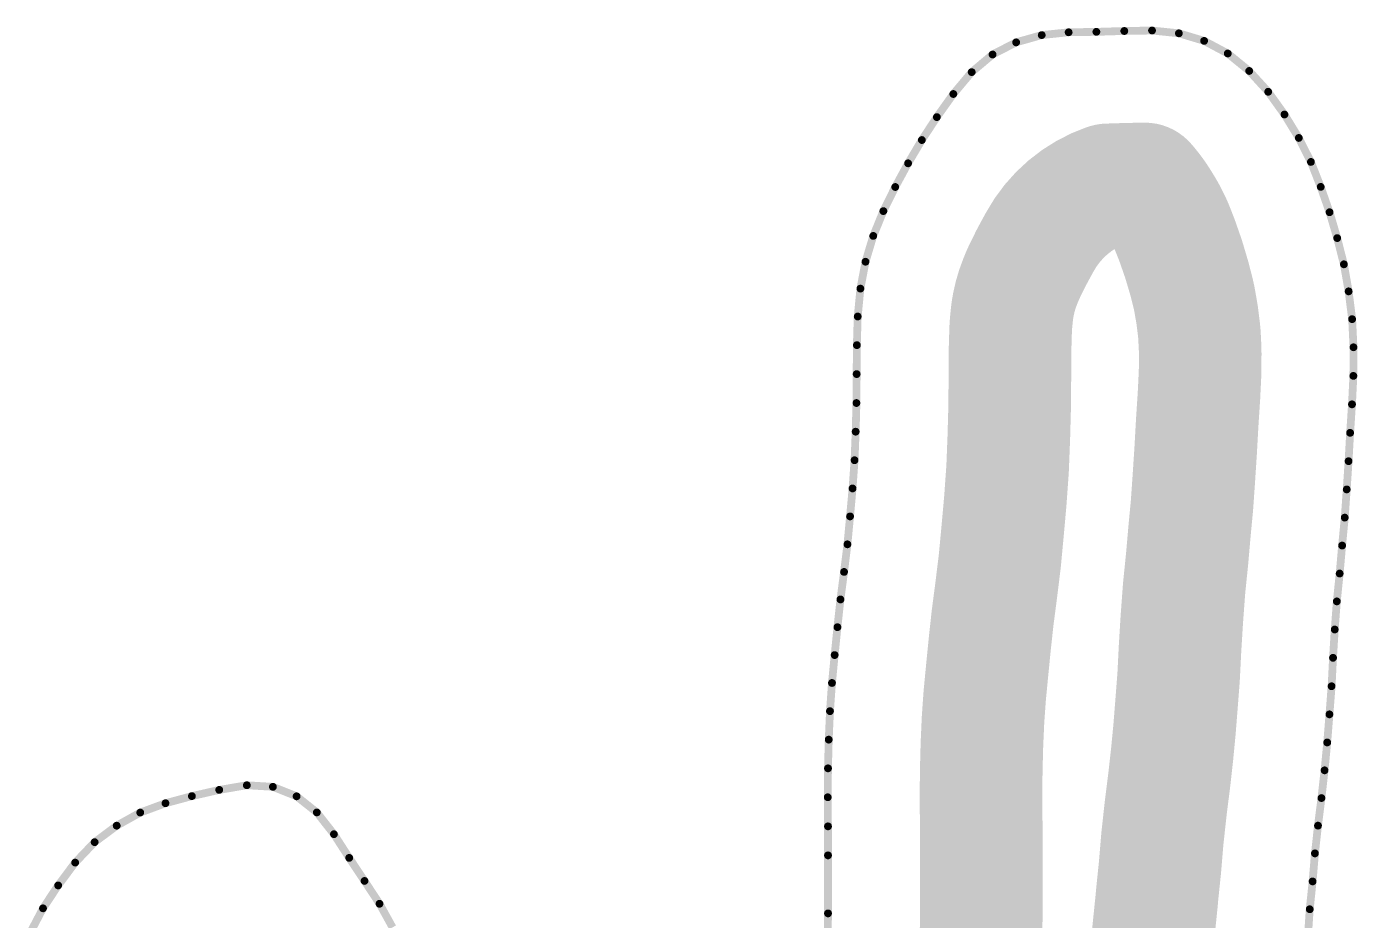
# Model space of a CAD drawing. Header units: inches. Extents: x 16 to 269, y 21 to 202.
# Drawn here: x 77.54 to 120.96, y 165.77 to 194.93 of the extents above; entities that cross this region are included whole.
import ezdxf

# ---------------------------------------------------------------- set-up
doc = ezdxf.new("R2010")
doc.units = ezdxf.units.IN
doc.layers.add('Edge-Cuts', color=9, linetype='Continuous')
doc.layers.add('F-Cu', color=1, linetype='Continuous')

msp = doc.modelspace()

# ---------------------------------------------------------------- linework, layer by layer
at = {"layer": 'Edge-Cuts', "const_width": 0.254}
for points in [[(109.05443264, 194.01695258), (109.82295028, 194.41348468)], [(109.82295028, 194.41348468), (110.65711422, 194.64974532)], [(110.65711422, 194.64974532), (111.535337, 194.74170856)], [(111.535337, 194.74170856), (112.43987926, 194.75531026)], [(112.43987926, 194.75531026), (113.35092392, 194.7836973)], [(113.35092392, 194.7836973), (114.2563501, 194.7993691)], [(114.2563501, 194.7993691), (115.13250278, 194.70829486)], [(115.13250278, 194.70829486), (115.95513512, 194.46138654)], [(115.95513512, 194.46138654), (116.7269065, 194.05036628)], [(108.37284904, 193.44270684), (109.05443264, 194.01695258)], [(116.7269065, 194.05036628), (117.42652918, 193.4799661)], [(107.77317282, 192.72830136), (108.37284904, 193.44270684)], [(117.42652918, 193.4799661), (118.04572022, 192.8004526)], [(107.23559452, 191.97427188), (107.77317282, 192.72830136)], [(118.04572022, 192.8004526), (118.5773854, 192.06002228)], [(106.7465099, 191.2276338), (107.23559452, 191.97427188)], [(118.5773854, 192.06002228), (119.0439961, 191.29475838)], [(106.29734392, 190.4676912), (106.7465099, 191.2276338)], [(119.0439961, 191.29475838), (119.43934456, 190.51233932)], [(105.8780458, 189.69503082), (106.29734392, 190.4676912)], [(119.43934456, 190.51233932), (119.75929058, 189.6985792)], [(105.4909752, 188.90906592), (105.8780458, 189.69503082)], [(119.75929058, 189.6985792), (120.04789046, 188.8718092)], [(105.16186486, 188.09914882), (105.4909752, 188.90906592)], [(120.04789046, 188.8718092), (120.2974607, 188.02907022)], [(104.90874624, 187.25789066), (105.16186486, 188.09914882)], [(120.2974607, 188.02907022), (120.5156848, 187.17331882)], [(104.74226956, 186.38055434), (104.90874624, 187.25789066)], [(120.5156848, 187.17331882), (120.67003806, 186.29095584)], [(104.65415188, 185.47069078), (104.74226956, 186.38055434)], [(120.67003806, 186.29095584), (120.78447522, 185.38434602)], [(104.62605948, 184.53628574), (104.65415188, 185.47069078)], [(120.78447522, 185.38434602), (120.82853406, 184.46679642)], [(104.61955454, 183.5927113), (104.62605948, 184.53628574)], [(120.82469104, 183.53327784), (120.82853406, 184.46679642)], [(104.61275242, 182.6491394), (104.61955454, 183.5927113)], [(120.77944856, 182.60567238), (120.82469104, 183.53327784)], [(104.58732194, 181.71355326), (104.61275242, 182.6491394)], [(120.7191261, 181.67659118), (120.77944856, 182.60567238)], [(104.55095168, 180.78239942), (104.58732194, 181.71355326)], [(120.66767332, 180.75164764), (120.7191261, 181.67659118)], [(104.48589974, 179.86307436), (104.55095168, 180.78239942)], [(120.60764804, 179.83025248), (120.66767332, 180.75164764)], [(104.404287, 178.95055142), (104.48589974, 179.86307436)], [(120.54348002, 178.91092742), (120.60764804, 179.83025248)], [(104.3188287, 178.0398014), (104.404287, 178.95055142)], [(120.4571378, 178.0001774), (120.54348002, 178.91092742)], [(104.2082371, 177.13939934), (104.3188287, 178.0398014)], [(120.37759516, 177.08706264), (120.4571378, 178.0001774)], [(104.09084592, 176.24166174), (104.2082371, 177.13939934)], [(120.28474546, 176.17926918), (120.37759516, 177.08706264)], [(103.9920831, 175.3365302), (104.09084592, 176.24166174)], [(120.21673442, 175.26112776), (120.28474546, 176.17926918)], [(103.90189532, 174.42755564), (103.9920831, 175.3365302)], [(120.16055216, 174.33825432), (120.21673442, 175.26112776)], [(103.81436946, 173.51769208), (103.90189532, 174.42755564)], [(120.11442322, 173.4109435), (120.16055216, 174.33825432)], [(103.74961216, 172.59807238), (103.81436946, 173.51769208)], [(120.04404744, 172.49398572), (120.11442322, 173.4109435)], [(103.70880452, 171.66898864), (103.74961216, 172.59807238)], [(119.97160156, 171.57761722), (120.04404744, 172.49398572)], [(103.68455768, 170.7325135), (103.70880452, 171.66898864)], [(119.88437034, 170.66775366), (119.97160156, 171.57761722)], [(103.67598264, 169.7901227), (103.68455768, 170.7325135)], [(119.7829456, 169.76351112), (119.88437034, 170.66775366)], [(83.82430022, 170.02963962), (84.72499438, 170.18103632)], [(84.72499438, 170.18103632), (85.57571911999999, 170.12988072)], [(85.57571911999999, 170.12988072), (86.34807977999999, 169.82057984)], [(82.07081122, 169.59437252), (82.93158674, 169.8264955)], [(82.93158674, 169.8264955), (83.82430022, 170.02963962)], [(86.34807977999999, 169.82057984), (87.00837564, 169.29571678)], [(103.67598264, 169.7901227), (103.68396586, 168.8403405)], [(119.66998926, 168.86399806), (119.7829456, 169.76351112)], [(80.47906687999999, 168.86192796), (81.24729242, 169.29039294)], [(81.24729242, 169.29039294), (82.07081122, 169.59437252)], [(87.00837564, 169.29571678), (87.5666524, 168.58397068)], [(79.75993192, 168.32493894), (80.47906687999999, 168.86192796)], [(103.68396586, 168.8403405), (103.6851495, 167.89381204)], [(119.57092926, 167.95886652), (119.66998926, 168.86399806)], [(79.12388544, 167.65754886), (79.75993192, 168.32493894)], [(87.5666524, 168.58397068), (88.06431205999999, 167.8121993)], [(103.6851495, 166.0013444), (103.6851495, 167.89381204)], [(119.49464036, 167.04427348), (119.57092926, 167.95886652)], [(78.57004098, 166.91386988), (79.12388544, 167.65754886)], [(88.06431205999999, 167.8121993), (88.56433899999999, 167.0596481)], [(88.56433899999999, 167.0596481), (89.05342107999999, 166.31596912)], [(119.4009042, 166.13677466), (119.49464036, 167.04427348)], [(78.07504324, 166.1672318), (78.57004098, 166.91386988)], [(77.66727671999999, 165.38984194), (78.07504324, 166.1672318)], [(89.05342107999999, 166.31596912), (89.47863485999999, 165.54567348)], [(103.67568546, 165.05097292), (103.6851495, 166.0013444)], [(119.33998992, 165.21567668), (119.4009042, 166.13677466)]]:
    msp.add_lwpolyline(points, dxfattribs=at)
at = {"layer": 'Edge-Cuts', "const_width": 0.127}
for points in [[(109.75945028, 194.41348468, 1), (109.88645028, 194.41348468, 1)], [(109.75945028, 194.41348468, 1), (109.88645028, 194.41348468, 1)], [(110.59361422, 194.64974532, 1), (110.72061422, 194.64974532, 1)], [(110.59361422, 194.64974532, 1), (110.72061422, 194.64974532, 1)], [(111.471837, 194.74170856, 1), (111.598837, 194.74170856, 1)], [(111.471837, 194.74170856, 1), (111.598837, 194.74170856, 1)], [(112.37637926, 194.75531026, 1), (112.50337926, 194.75531026, 1)], [(112.37637926, 194.75531026, 1), (112.50337926, 194.75531026, 1)], [(113.28742392, 194.7836973, 1), (113.41442392, 194.7836973, 1)], [(113.28742392, 194.7836973, 1), (113.41442392, 194.7836973, 1)], [(114.1928501, 194.7993691, 1), (114.3198501, 194.7993691, 1)], [(114.1928501, 194.7993691, 1), (114.3198501, 194.7993691, 1)], [(115.06900278, 194.70829486, 1), (115.19600278, 194.70829486, 1)], [(115.06900278, 194.70829486, 1), (115.19600278, 194.70829486, 1)], [(115.89163512, 194.46138654, 1), (116.01863512, 194.46138654, 1)], [(115.89163512, 194.46138654, 1), (116.01863512, 194.46138654, 1)], [(108.99093264, 194.01695258, 1), (109.11793264, 194.01695258, 1)], [(108.99093264, 194.01695258, 1), (109.11793264, 194.01695258, 1)], [(116.6634065, 194.05036628, 1), (116.7904065, 194.05036628, 1)], [(116.6634065, 194.05036628, 1), (116.7904065, 194.05036628, 1)], [(108.30934904, 193.44270684, 1), (108.43634904, 193.44270684, 1)], [(108.30934904, 193.44270684, 1), (108.43634904, 193.44270684, 1)], [(117.36302918, 193.4799661, 1), (117.49002918, 193.4799661, 1)], [(117.36302918, 193.4799661, 1), (117.49002918, 193.4799661, 1)], [(107.70967282, 192.72830136, 1), (107.83667282, 192.72830136, 1)], [(107.70967282, 192.72830136, 1), (107.83667282, 192.72830136, 1)], [(117.98222022, 192.8004526, 1), (118.10922022, 192.8004526, 1)], [(117.98222022, 192.8004526, 1), (118.10922022, 192.8004526, 1)], [(107.17209452, 191.97427188, 1), (107.29909452, 191.97427188, 1)], [(107.17209452, 191.97427188, 1), (107.29909452, 191.97427188, 1)], [(118.5138854, 192.06002228, 1), (118.6408854, 192.06002228, 1)], [(118.5138854, 192.06002228, 1), (118.6408854, 192.06002228, 1)], [(106.6830099, 191.2276338, 1), (106.8100099, 191.2276338, 1)], [(106.6830099, 191.2276338, 1), (106.8100099, 191.2276338, 1)], [(118.9804961, 191.29475838, 1), (119.1074961, 191.29475838, 1)], [(118.9804961, 191.29475838, 1), (119.1074961, 191.29475838, 1)], [(106.23384392, 190.4676912, 1), (106.36084392, 190.4676912, 1)], [(106.23384392, 190.4676912, 1), (106.36084392, 190.4676912, 1)], [(119.37584456, 190.51233932, 1), (119.50284456, 190.51233932, 1)], [(119.37584456, 190.51233932, 1), (119.50284456, 190.51233932, 1)], [(105.8145458, 189.69503082, 1), (105.9415458, 189.69503082, 1)], [(105.8145458, 189.69503082, 1), (105.9415458, 189.69503082, 1)], [(119.69579058, 189.6985792, 1), (119.82279058, 189.6985792, 1)], [(119.69579058, 189.6985792, 1), (119.82279058, 189.6985792, 1)], [(105.4274752, 188.90906592, 1), (105.5544752, 188.90906592, 1)], [(105.4274752, 188.90906592, 1), (105.5544752, 188.90906592, 1)], [(119.98439046, 188.8718092, 1), (120.11139046, 188.8718092, 1)], [(119.98439046, 188.8718092, 1), (120.11139046, 188.8718092, 1)], [(105.09836486, 188.09914882, 1), (105.22536486, 188.09914882, 1)], [(105.09836486, 188.09914882, 1), (105.22536486, 188.09914882, 1)], [(120.2339607, 188.02907022, 1), (120.3609607, 188.02907022, 1)], [(120.2339607, 188.02907022, 1), (120.3609607, 188.02907022, 1)], [(104.84524624, 187.25789066, 1), (104.97224624, 187.25789066, 1)], [(104.84524624, 187.25789066, 1), (104.97224624, 187.25789066, 1)], [(120.4521848, 187.17331882, 1), (120.5791848, 187.17331882, 1)], [(120.4521848, 187.17331882, 1), (120.5791848, 187.17331882, 1)], [(104.67876956, 186.38055434, 1), (104.80576956, 186.38055434, 1)], [(104.67876956, 186.38055434, 1), (104.80576956, 186.38055434, 1)], [(120.60653806, 186.29095584, 1), (120.73353806, 186.29095584, 1)], [(120.60653806, 186.29095584, 1), (120.73353806, 186.29095584, 1)], [(104.59065188, 185.47069078, 1), (104.71765188, 185.47069078, 1)], [(104.59065188, 185.47069078, 1), (104.71765188, 185.47069078, 1)], [(120.72097522, 185.38434602, 1), (120.84797522, 185.38434602, 1)], [(120.72097522, 185.38434602, 1), (120.84797522, 185.38434602, 1)], [(104.56255948, 184.53628574, 1), (104.68955948, 184.53628574, 1)], [(104.56255948, 184.53628574, 1), (104.68955948, 184.53628574, 1)], [(120.76503406, 184.46679642, 1), (120.89203406, 184.46679642, 1)], [(120.76503406, 184.46679642, 1), (120.89203406, 184.46679642, 1)], [(104.55605454, 183.5927113, 1), (104.68305454, 183.5927113, 1)], [(104.55605454, 183.5927113, 1), (104.68305454, 183.5927113, 1)], [(120.76119104, 183.53327784, 1), (120.88819104, 183.53327784, 1)], [(120.76119104, 183.53327784, 1), (120.88819104, 183.53327784, 1)], [(104.54925242, 182.6491394, 1), (104.67625242, 182.6491394, 1)], [(104.54925242, 182.6491394, 1), (104.67625242, 182.6491394, 1)], [(120.71594856, 182.60567238, 1), (120.84294856, 182.60567238, 1)], [(120.71594856, 182.60567238, 1), (120.84294856, 182.60567238, 1)], [(104.52382194, 181.71355326, 1), (104.65082194, 181.71355326, 1)], [(104.52382194, 181.71355326, 1), (104.65082194, 181.71355326, 1)], [(120.6556261, 181.67659118, 1), (120.7826261, 181.67659118, 1)], [(120.6556261, 181.67659118, 1), (120.7826261, 181.67659118, 1)], [(104.48745168, 180.78239942, 1), (104.61445168, 180.78239942, 1)], [(104.48745168, 180.78239942, 1), (104.61445168, 180.78239942, 1)], [(120.60417332, 180.75164764, 1), (120.73117332, 180.75164764, 1)], [(120.60417332, 180.75164764, 1), (120.73117332, 180.75164764, 1)], [(104.42239974, 179.86307436, 1), (104.54939974, 179.86307436, 1)], [(104.42239974, 179.86307436, 1), (104.54939974, 179.86307436, 1)], [(120.54414804, 179.83025248, 1), (120.67114804, 179.83025248, 1)], [(120.54414804, 179.83025248, 1), (120.67114804, 179.83025248, 1)], [(104.340787, 178.95055142, 1), (104.467787, 178.95055142, 1)], [(104.340787, 178.95055142, 1), (104.467787, 178.95055142, 1)], [(120.47998002, 178.91092742, 1), (120.60698002, 178.91092742, 1)], [(120.47998002, 178.91092742, 1), (120.60698002, 178.91092742, 1)], [(104.2553287, 178.0398014, 1), (104.3823287, 178.0398014, 1)], [(104.2553287, 178.0398014, 1), (104.3823287, 178.0398014, 1)], [(120.3936378, 178.0001774, 1), (120.5206378, 178.0001774, 1)], [(120.3936378, 178.0001774, 1), (120.5206378, 178.0001774, 1)], [(104.1447371, 177.13939934, 1), (104.2717371, 177.13939934, 1)], [(104.1447371, 177.13939934, 1), (104.2717371, 177.13939934, 1)], [(120.31409516, 177.08706264, 1), (120.44109516, 177.08706264, 1)], [(120.31409516, 177.08706264, 1), (120.44109516, 177.08706264, 1)], [(104.02734592, 176.24166174, 1), (104.15434592, 176.24166174, 1)], [(104.02734592, 176.24166174, 1), (104.15434592, 176.24166174, 1)], [(120.22124546, 176.17926918, 1), (120.34824546, 176.17926918, 1)], [(120.22124546, 176.17926918, 1), (120.34824546, 176.17926918, 1)], [(103.9285831, 175.3365302, 1), (104.0555831, 175.3365302, 1)], [(103.9285831, 175.3365302, 1), (104.0555831, 175.3365302, 1)], [(120.15323442, 175.26112776, 1), (120.28023442, 175.26112776, 1)], [(120.15323442, 175.26112776, 1), (120.28023442, 175.26112776, 1)], [(103.83839532, 174.42755564, 1), (103.96539532, 174.42755564, 1)], [(103.83839532, 174.42755564, 1), (103.96539532, 174.42755564, 1)], [(120.09705216, 174.33825432, 1), (120.22405216, 174.33825432, 1)], [(120.09705216, 174.33825432, 1), (120.22405216, 174.33825432, 1)], [(103.75086946, 173.51769208, 1), (103.87786946, 173.51769208, 1)], [(103.75086946, 173.51769208, 1), (103.87786946, 173.51769208, 1)], [(120.05092322, 173.4109435, 1), (120.17792322, 173.4109435, 1)], [(120.05092322, 173.4109435, 1), (120.17792322, 173.4109435, 1)], [(103.68611216, 172.59807238, 1), (103.81311216, 172.59807238, 1)], [(103.68611216, 172.59807238, 1), (103.81311216, 172.59807238, 1)], [(119.98054744, 172.49398572, 1), (120.10754744, 172.49398572, 1)], [(119.98054744, 172.49398572, 1), (120.10754744, 172.49398572, 1)], [(103.64530452, 171.66898864, 1), (103.77230452, 171.66898864, 1)], [(103.64530452, 171.66898864, 1), (103.77230452, 171.66898864, 1)], [(119.90810156, 171.57761722, 1), (120.03510156, 171.57761722, 1)], [(119.90810156, 171.57761722, 1), (120.03510156, 171.57761722, 1)], [(103.62105768, 170.7325135, 1), (103.74805768, 170.7325135, 1)], [(103.62105768, 170.7325135, 1), (103.74805768, 170.7325135, 1)], [(119.82087034, 170.66775366, 1), (119.94787034, 170.66775366, 1)], [(119.82087034, 170.66775366, 1), (119.94787034, 170.66775366, 1)], [(84.66149438, 170.18103632, 1), (84.78849438, 170.18103632, 1)], [(84.66149438, 170.18103632, 1), (84.78849438, 170.18103632, 1)], [(85.51221912, 170.12988072, 1), (85.63921911999999, 170.12988072, 1)], [(85.51221912, 170.12988072, 1), (85.63921911999999, 170.12988072, 1)], [(82.86808674, 169.8264955, 1), (82.99508673999999, 169.8264955, 1)], [(82.86808674, 169.8264955, 1), (82.99508673999999, 169.8264955, 1)], [(83.76080022, 170.02963962, 1), (83.88780021999999, 170.02963962, 1)], [(83.76080022, 170.02963962, 1), (83.88780021999999, 170.02963962, 1)], [(86.28457978, 169.82057984, 1), (86.41157978, 169.82057984, 1)], [(86.28457978, 169.82057984, 1), (86.41157978, 169.82057984, 1)], [(103.61248264, 169.7901227, 1), (103.73948264, 169.7901227, 1)], [(103.61248264, 169.7901227, 1), (103.73948264, 169.7901227, 1)], [(119.7194456, 169.76351112, 1), (119.8464456, 169.76351112, 1)], [(119.7194456, 169.76351112, 1), (119.8464456, 169.76351112, 1)], [(81.18379241999999, 169.29039294, 1), (81.31079242, 169.29039294, 1)], [(81.18379241999999, 169.29039294, 1), (81.31079242, 169.29039294, 1)], [(82.00731121999999, 169.59437252, 1), (82.13431121999999, 169.59437252, 1)], [(82.00731121999999, 169.59437252, 1), (82.13431121999999, 169.59437252, 1)], [(86.94487563999999, 169.29571678, 1), (87.07187563999999, 169.29571678, 1)], [(86.94487563999999, 169.29571678, 1), (87.07187563999999, 169.29571678, 1)], [(80.41556687999999, 168.86192796, 1), (80.54256688, 168.86192796, 1)], [(80.41556687999999, 168.86192796, 1), (80.54256688, 168.86192796, 1)], [(103.62046586, 168.8403405, 1), (103.74746586, 168.8403405, 1)], [(103.62046586, 168.8403405, 1), (103.74746586, 168.8403405, 1)], [(119.60648926, 168.86399806, 1), (119.73348926, 168.86399806, 1)], [(119.60648926, 168.86399806, 1), (119.73348926, 168.86399806, 1)], [(79.69643192, 168.32493894, 1), (79.82343191999999, 168.32493894, 1)], [(79.69643192, 168.32493894, 1), (79.82343191999999, 168.32493894, 1)], [(87.50315239999999, 168.58397068, 1), (87.6301524, 168.58397068, 1)], [(87.50315239999999, 168.58397068, 1), (87.6301524, 168.58397068, 1)], [(103.6216495, 167.89381204, 1), (103.7486495, 167.89381204, 1)], [(103.6216495, 167.89381204, 1), (103.7486495, 167.89381204, 1)], [(119.50742926, 167.95886652, 1), (119.63442926, 167.95886652, 1)], [(119.50742926, 167.95886652, 1), (119.63442926, 167.95886652, 1)], [(79.06038543999999, 167.65754886, 1), (79.18738543999999, 167.65754886, 1)], [(79.06038543999999, 167.65754886, 1), (79.18738543999999, 167.65754886, 1)], [(88.00081205999999, 167.8121993, 1), (88.12781206, 167.8121993, 1)], [(88.00081205999999, 167.8121993, 1), (88.12781206, 167.8121993, 1)], [(88.50083899999998, 167.0596481, 1), (88.627839, 167.0596481, 1)], [(88.50083899999998, 167.0596481, 1), (88.627839, 167.0596481, 1)], [(119.43114036, 167.04427348, 1), (119.55814036, 167.04427348, 1)], [(119.43114036, 167.04427348, 1), (119.55814036, 167.04427348, 1)], [(78.50654098, 166.91386988, 1), (78.63354097999999, 166.91386988, 1)], [(78.50654098, 166.91386988, 1), (78.63354097999999, 166.91386988, 1)], [(78.01154324, 166.1672318, 1), (78.13854323999999, 166.1672318, 1)], [(78.01154324, 166.1672318, 1), (78.13854323999999, 166.1672318, 1)], [(88.98992108, 166.31596912, 1), (89.11692108, 166.31596912, 1)], [(88.98992108, 166.31596912, 1), (89.11692108, 166.31596912, 1)], [(103.6216495, 166.0013444, 1), (103.7486495, 166.0013444, 1)], [(103.6216495, 166.0013444, 1), (103.7486495, 166.0013444, 1)], [(119.3374042, 166.13677466, 1), (119.4644042, 166.13677466, 1)], [(119.3374042, 166.13677466, 1), (119.4644042, 166.13677466, 1)]]:
    msp.add_lwpolyline(points, format="xyb", close=True, dxfattribs=at)
at = {"layer": 'F-Cu', "const_width": 3.99999962}
for points in [[(110.58858756, 187.89240806, -0.1875907758600034), (112.80286812, 189.7642001)], [(112.89552478, 189.7666131, -0.005792242443011), (112.80288336, 189.7642001)], [(112.95683276, 189.76892196, -0.001867504337784), (112.98669554, 189.76993288)], [(113.4443883, 189.78419244, -0.0034592676843232), (113.49971966, 189.78553356)], [(113.90681054, 189.79257952, -0.0002767416266289), (113.91123776, 189.79265826)], [(114.02030536, 189.79454548, -0.0269171329539758), (114.28965966, 189.45889718)], [(114.31846834, 189.41877026, -0.0188056279487067), (114.48460212, 189.16802908)], [(114.58823412, 188.99806752, -0.0199206541437253), (114.74313094, 188.71965304)], [(114.78172624, 188.6432727, -0.0007661135814113), (114.78725074, 188.63233038)], [(114.78725582, 188.63233292, -0.0233259555823896), (114.93978028, 188.29192974)], [(115.04221086, 188.03140448, -0.0096923046708302), (115.09614014, 187.8860225)], [(110.28488484, 187.32619634, -0.0001987190640636), (110.286292, 187.32904876)], [(110.28628946, 187.32904876, -0.0094984227672932), (110.35611152, 187.46401928)], [(110.286292, 187.32904876, -0.0094984172244527), (110.35611406, 187.46401674)], [(110.35611406, 187.46401674, -0.0001958472288769), (110.35760758, 187.46677264)], [(115.17146638, 187.67022918, -0.0005474455692504), (115.17435182, 187.66195894)], [(115.18086946, 187.64329502, -0.0008521996405062), (115.18535002, 187.63041722)], [(115.18536526, 187.63041976, -0.0009235100105376), (115.19021666, 187.61646246)], [(115.25614236, 187.42765156, -0.0119832196938229), (115.31496622, 187.24519574)], [(110.00287626, 186.7308432, -0.0175438896931456), (110.11776808, 186.98685996)], [(110.00287626, 186.73084066, -0.0175438840904337), (110.11777062, 186.98685996)], [(110.11777062, 186.98685996, -0.0001665571440051), (110.11894664, 186.9892501)], [(109.73250088, 185.85895772, -0.0491905103325043), (109.95459848, 186.61203724)], [(109.99915262, 186.72166618, -0.0006189212727349), (110.00287626, 186.73084066)], [(115.45442492, 186.7742772, -0.0095587657343434), (115.49503952, 186.6268429)], [(115.58563624, 186.27156802, -0.0191279938440952), (115.64983982, 185.97244492)], [(109.67956474, 185.49167118, -0.0232049041083687), (109.7325085, 185.85895264)], [(115.70790676, 185.64050756, -0.0118980339850117), (115.73623538, 185.45228594)], [(109.64301922, 185.02568532, -0.016074068369058), (109.65928538, 185.28228882)], [(115.78010372, 185.1047225, -0.0193961595841912), (115.80698962, 184.795668)], [(109.62523668, 184.40172162, -0.0052764671262679), (109.62679878, 184.48612836)], [(115.82305258, 184.4611881, -0.0130241185940417), (115.82762204, 184.25288778)], [(109.61942262, 183.5582435, -0.0001971741173418), (109.61940992, 183.55666616)], [(115.82556972, 183.75462868, -0.0111449227271285), (115.82085802, 183.57639434)], [(109.61261034, 182.6130968, -0.0049919616117896), (109.6108933, 182.5132748)], [(115.76393154, 182.52864688, -0.0005154383903717), (115.7633956, 182.52041728)], [(115.78892768, 182.92163822, -0.0040278561873077), (115.78527008, 182.85729748)], [(115.73917416, 182.14731414, -0.0004839059860868), (115.7386687, 182.13958746)], [(115.75792444, 182.43614516, -0.000548047593138), (115.75735802, 182.42739486)], [(115.7268577, 181.95430462, -0.0025676091951243), (115.72997174, 182.00556182)], [(109.58546282, 181.57769628, -0.0029665979219661), (109.5834994, 181.51839744)], [(115.70273278, 181.52067836, -0.0005903440059168), (115.70220954, 181.51124734)], [(115.70393166, 181.54223788, -0.0004865231048183), (115.7035024, 181.53446548)], [(115.6777722, 181.07195434, -0.0023706516195165), (115.6754862, 181.0340931)], [(109.54713168, 180.5872817, -0.0081283891268214), (109.5381477, 180.42497316)], [(115.6538962, 180.70269168, -0.0005198947333988), (115.65335518, 180.69439096)], [(115.61958842, 180.1760811, -0.0011572189407889), (115.61834382, 180.15760768)], [(109.4734158, 179.51015406, -0.0046392402263901), (109.46600916, 179.41766758)], [(115.56340616, 179.37056074, -0.006207801879334), (115.55526038, 179.2715744)], [(109.38439642, 178.50514718, -0.0010901539541399), (109.3824076, 178.48343526)], [(115.47526054, 178.4253607, -0.001578918862644), (115.47804692, 178.45681606)], [(115.4806809, 178.48488306, -0.000994632774101), (115.47916706, 178.46904108)], [(109.2969493, 177.57268778, -0.0072254792030419), (109.28137148, 177.42902792)], [(115.40306358, 177.59680508, -0.0042872269092474), (115.3966704, 177.52850956)], [(115.40524544, 177.62185456, -0.0010586756821329), (115.40378494, 177.6049788)], [(109.17093228, 176.52985776, -0.0021793621437631), (109.1654281, 176.48661934)], [(115.29843336, 176.54881632, -0.0069907725419319), (115.31071426, 176.68808452)], [(109.05120684, 175.6065449, -0.0049970871728866), (109.0607293, 175.68592752)], [(115.22610686, 175.56691074, -0.0034106337664247), (115.23074236, 175.63496496)], [(108.96350826, 174.80122012, -0.0021719766522443), (108.96710744, 174.83578444)], [(115.16673944, 174.58666632, -0.0027753964659591), (115.16980522, 174.64208912)], [(108.87802964, 173.93967498, -0.0002078314252125), (108.87835476, 173.9429846)], [(108.79393278, 173.05183576, -0.0063719471081656), (108.80239606, 173.15343068)], [(108.73972664, 172.26355438, -0.0061572222288127), (108.7453502, 172.36190572)], [(108.7050912, 171.46143, -0.0041445414962636), (108.70740514, 171.52770114)], [(108.68368154, 170.61486324, -0.0037741175794036), (108.68473818, 170.67523904)], [(108.67643746, 169.75556346, -0.004106930522783), (108.67646032, 169.82127326)], [(114.69967408, 169.40791874, -0.003980253914564), (114.7089654, 169.48697878)], [(108.68377552, 168.88236988, -0.0017893299294385), (108.68394824, 168.84658382)], [(114.58824428, 168.37448164, -0.0064497634677116), (114.60062424, 168.5028761)], [(108.68513188, 167.90006298, -0.0003125471548895), (108.68513696, 167.89381204)], [(114.41197082, 166.46904984, -0.0091057650393476), (114.42737846, 166.65049728)], [(108.68513696, 166.0013444, -0.0024901356864305), (108.68488804, 165.95154262)], [(108.6776973, 165.021387, -0.0078259105563818), (108.6768718, 165.14659122)], [(108.6962139, 164.2219982, -0.001737066402984), (108.69689716, 164.1872637)]]:
    msp.add_lwpolyline(points, format="xyb", dxfattribs=at)
at = {"layer": 'F-Cu', "const_width": 1.99999854}
for points in [[(111.80286758, 189.7642001, 1), (113.80286866, 189.7642001, 1)], [(111.80288282, 189.7642001, 1), (113.8028839, 189.7642001, 1)], [(111.89552424, 189.7666131, 1), (113.89552532, 189.7666131, 1)], [(111.89552424, 189.7666131, 1), (113.89552532, 189.7666131, 1)], [(111.95683222, 189.76892196, 1), (113.9568333, 189.76892196, 1)], [(111.95683222, 189.76891942, 1), (113.9568333, 189.76891942, 1)], [(111.986695, 189.76993288, 1), (113.98669608, 189.76993288, 1)], [(111.986695, 189.76993288, 1), (113.98669608, 189.76993288, 1)], [(112.44438776, 189.78419244, 1), (114.44438884, 189.78419244, 1)], [(112.44438776, 189.78419244, 1), (114.44438884, 189.78419244, 1)], [(112.49971912, 189.78553356, 1), (114.4997202, 189.78553356, 1)], [(112.49971912, 189.78553356, 1), (114.4997202, 189.78553356, 1)], [(112.90681, 189.79257952, 1), (114.90681108, 189.79257952, 1)], [(112.90681, 189.79257952, 1), (114.90681108, 189.79257952, 1)], [(112.91123722, 189.79265826, 1), (114.9112383, 189.79265826, 1)], [(112.91123722, 189.79265572, 1), (114.9112383, 189.79265572, 1)], [(113.02030482, 189.79454548, 1), (115.0203059, 189.79454548, 1)], [(113.02030482, 189.79454548, 1), (115.0203059, 189.79454548, 1)], [(113.28965658, 189.45889464, 1), (115.28965766, 189.45889464, 1)], [(113.28965912, 189.45889718, 1), (115.2896602, 189.45889718, 1)], [(113.3184678, 189.41877026, 1), (115.31846888, 189.41877026, 1)], [(113.3184678, 189.41877026, 1), (115.31846888, 189.41877026, 1)], [(113.48459904, 189.16802908, 1), (115.48460012, 189.16802908, 1)], [(113.48460158, 189.16802908, 1), (115.48460266, 189.16802908, 1)], [(113.58823104, 188.99806752, 1), (115.58823212, 188.99806752, 1)], [(113.58823358, 188.99806752, 1), (115.58823466, 188.99806752, 1)], [(113.7431304, 188.71965304, 1), (115.74313148, 188.71965304, 1)], [(113.7431304, 188.71965304, 1), (115.74313148, 188.71965304, 1)], [(113.78172316, 188.6432727, 1), (115.78172424, 188.6432727, 1)], [(113.7817257, 188.6432727, 1), (115.78172678, 188.6432727, 1)], [(113.7872502, 188.63233038, 1), (115.78725128, 188.63233038, 1)], [(113.78725528, 188.63233292, 1), (115.78725636, 188.63233292, 1)], [(113.9397772, 188.29192974, 1), (115.93977828, 188.29192974, 1)], [(113.93977974, 188.29192974, 1), (115.93978082, 188.29192974, 1)], [(109.58858448, 187.89240806, 1), (111.58858556, 187.89240806, 1)], [(109.58858702, 187.89240806, 1), (111.5885881, 187.89240806, 1)], [(114.04220778, 188.03140448, 1), (116.04220886, 188.03140448, 1)], [(114.04221032, 188.03140448, 1), (116.0422114, 188.03140448, 1)], [(114.09613706, 187.8860225, 1), (116.09613814, 187.8860225, 1)], [(114.0961396, 187.8860225, 1), (116.09614068, 187.8860225, 1)], [(109.2713715, 187.29875926, 1), (111.27137258, 187.29875926, 1)], [(109.2713715, 187.29875926, 1), (111.27137258, 187.29875926, 1)], [(109.2713715, 187.29875926, 1), (111.27137258, 187.29875926, 1)], [(109.2713715, 187.29875926, 1), (111.27137258, 187.29875926, 1)], [(109.2848843, 187.32619634, 1), (111.28488538, 187.32619634, 1)], [(109.2848843, 187.32619634, 1), (111.28488538, 187.32619634, 1)], [(109.28628892, 187.32904876, 1), (111.28629, 187.32904876, 1)], [(109.28628892, 187.32904876, 1), (111.28629, 187.32904876, 1)], [(109.28629146, 187.32904876, 1), (111.28629254, 187.32904876, 1)], [(109.28629146, 187.32904876, 1), (111.28629254, 187.32904876, 1)], [(109.35611098, 187.46401928, 1), (111.35611206, 187.46401928, 1)], [(109.35611098, 187.46401928, 1), (111.35611206, 187.46401928, 1)], [(109.35611352, 187.46401674, 1), (111.3561146, 187.46401674, 1)], [(109.35611352, 187.46401674, 1), (111.3561146, 187.46401674, 1)], [(109.35760704, 187.46677264, 1), (111.35760812, 187.46677264, 1)], [(109.35760704, 187.46677264, 1), (111.35760812, 187.46677264, 1)], [(109.38770604, 187.52223862, 1), (111.38770712, 187.52223862, 1)], [(114.17146584, 187.67022918, 1), (116.17146692, 187.67022918, 1)], [(114.17146584, 187.67022918, 1), (116.17146692, 187.67022918, 1)], [(114.17435128, 187.66195894, 1), (116.17435236, 187.66195894, 1)], [(114.17435128, 187.66195894, 1), (116.17435236, 187.66195894, 1)], [(114.18086638, 187.64329502, 1), (116.18086746, 187.64329502, 1)], [(114.18086892, 187.64329502, 1), (116.18087, 187.64329502, 1)], [(114.18534948, 187.63041722, 1), (116.18535056, 187.63041722, 1)], [(114.18534948, 187.63041722, 1), (116.18535056, 187.63041722, 1)], [(114.18536218, 187.6304223, 1), (116.18536326, 187.6304223, 1)], [(114.18536472, 187.63041976, 1), (116.1853658, 187.63041976, 1)], [(114.19021612, 187.61646246, 1), (116.1902172, 187.61646246, 1)], [(114.19021612, 187.61646246, 1), (116.1902172, 187.61646246, 1)], [(114.19023136, 187.61646754, 1), (116.19023244, 187.61646754, 1)], [(114.19050314, 187.61569284, 1), (116.19050422, 187.61569284, 1)], [(114.25613928, 187.42765156, 1), (116.25614036, 187.42765156, 1)], [(114.25614182, 187.42765156, 1), (116.2561429, 187.42765156, 1)], [(109.11776754, 186.98685996, 1), (111.11776862, 186.98685996, 1)], [(109.11776754, 186.98685996, 1), (111.11776862, 186.98685996, 1)], [(109.11777008, 186.98685996, 1), (111.11777116, 186.98685996, 1)], [(109.11777008, 186.98685996, 1), (111.11777116, 186.98685996, 1)], [(109.1189461, 186.9892501, 1), (111.11894718, 186.9892501, 1)], [(109.1189461, 186.9892501, 1), (111.11894718, 186.9892501, 1)], [(114.31496314, 187.24519574, 1), (116.31496422, 187.24519574, 1)], [(114.31496568, 187.24519574, 1), (116.31496676, 187.24519574, 1)], [(108.95459794, 186.61203724, 1), (110.95459902, 186.61203724, 1)], [(108.95459794, 186.61203724, 1), (110.95459902, 186.61203724, 1)], [(108.95459794, 186.61203724, 1), (110.95459902, 186.61203724, 1)], [(108.99915208, 186.72166618, 1), (110.99915316, 186.72166618, 1)], [(108.99915208, 186.72166618, 1), (110.99915316, 186.72166618, 1)], [(109.00287318, 186.7308432, 1), (111.00287426, 186.7308432, 1)], [(109.00287572, 186.7308432, 1), (111.0028768, 186.7308432, 1)], [(109.00287572, 186.73084066, 1), (111.0028768, 186.73084066, 1)], [(109.00287572, 186.73084066, 1), (111.0028768, 186.73084066, 1)], [(114.45442184, 186.7742772, 1), (116.45442292, 186.7742772, 1)], [(114.45442438, 186.7742772, 1), (116.45442546, 186.7742772, 1)], [(114.49503644, 186.6268429, 1), (116.49503752, 186.6268429, 1)], [(114.49503898, 186.6268429, 1), (116.49504006, 186.6268429, 1)], [(114.58563316, 186.27156802, 1), (116.58563424, 186.27156802, 1)], [(114.5856357, 186.27156802, 1), (116.58563678, 186.27156802, 1)], [(108.7324978, 185.85895518, 1), (110.73249888, 185.85895518, 1)], [(108.73250034, 185.85895772, 1), (110.73250142, 185.85895772, 1)], [(108.73250796, 185.85895518, 1), (110.73250904, 185.85895518, 1)], [(108.73250796, 185.85895264, 1), (110.73250904, 185.85895264, 1)], [(114.64983674, 185.97244492, 1), (116.64983782, 185.97244492, 1)], [(114.64983928, 185.97244492, 1), (116.64984036, 185.97244492, 1)], [(114.70790368, 185.64050756, 1), (116.70790476, 185.64050756, 1)], [(114.70790622, 185.64050756, 1), (116.7079073, 185.64050756, 1)], [(108.65928484, 185.28228882, 1), (110.65928592, 185.28228882, 1)], [(108.65928484, 185.28228882, 1), (110.65928592, 185.28228882, 1)], [(108.67956166, 185.49167118, 1), (110.67956274, 185.49167118, 1)], [(108.6795642, 185.49167118, 1), (110.67956528, 185.49167118, 1)], [(114.7362323, 185.45228594, 1), (116.73623338, 185.45228594, 1)], [(114.73623484, 185.45228594, 1), (116.73623592, 185.45228594, 1)], [(108.64301614, 185.02568532, 1), (110.64301722, 185.02568532, 1)], [(108.64301868, 185.02568532, 1), (110.64301976, 185.02568532, 1)], [(114.78010318, 185.1047225, 1), (116.78010426, 185.1047225, 1)], [(114.78010318, 185.1047225, 1), (116.78010426, 185.1047225, 1)], [(114.80698908, 184.795668, 1), (116.80699016, 184.795668, 1)], [(114.80698908, 184.795668, 1), (116.80699016, 184.795668, 1)], [(108.62523614, 184.40172162, 1), (110.62523722, 184.40172162, 1)], [(108.62523614, 184.40172162, 1), (110.62523722, 184.40172162, 1)], [(108.6267957, 184.48612836, 1), (110.62679678, 184.48612836, 1)], [(108.62679824, 184.48612836, 1), (110.62679932, 184.48612836, 1)], [(114.8230495, 184.4611881, 1), (116.82305058, 184.4611881, 1)], [(114.82305204, 184.4611881, 1), (116.82305312, 184.4611881, 1)], [(114.82761896, 184.25288778, 1), (116.82762004, 184.25288778, 1)], [(114.8276215, 184.25288778, 1), (116.82762258, 184.25288778, 1)], [(108.61940938, 183.55666616, 1), (110.61941046, 183.55666616, 1)], [(108.61940938, 183.55666616, 1), (110.61941046, 183.55666616, 1)], [(108.61942208, 183.5582435, 1), (110.61942316, 183.5582435, 1)], [(108.61942208, 183.5582435, 1), (110.61942316, 183.5582435, 1)], [(114.82085748, 183.57639434, 1), (116.82085856, 183.57639434, 1)], [(114.82085748, 183.57639434, 1), (116.82085856, 183.57639434, 1)], [(114.82556664, 183.75462868, 1), (116.82556772, 183.75462868, 1)], [(114.82556918, 183.75462868, 1), (116.82557026, 183.75462868, 1)], [(108.61260726, 182.6130968, 1), (110.61260834, 182.6130968, 1)], [(108.6126098, 182.6130968, 1), (110.61261088, 182.6130968, 1)], [(114.76339506, 182.52041728, 1), (116.76339614, 182.52041728, 1)], [(114.76339506, 182.52041728, 1), (116.76339614, 182.52041728, 1)], [(114.763931, 182.52864688, 1), (116.76393208, 182.52864688, 1)], [(114.763931, 182.52864688, 1), (116.76393208, 182.52864688, 1)], [(114.76393354, 182.52870022, 1), (116.76393462, 182.52870022, 1)], [(114.76393354, 182.52870022, 1), (116.76393462, 182.52870022, 1)], [(114.785267, 182.85729748, 1), (116.78526808, 182.85729748, 1)], [(114.78526954, 182.85729748, 1), (116.78527062, 182.85729748, 1)], [(114.7889246, 182.92163822, 1), (116.78892568, 182.92163822, 1)], [(114.78892714, 182.92163822, 1), (116.78892822, 182.92163822, 1)], [(108.61089276, 182.5132748, 1), (110.61089384, 182.5132748, 1)], [(108.61089276, 182.5132748, 1), (110.61089384, 182.5132748, 1)], [(114.73865546, 182.13937664, 1), (116.73865654, 182.13937664, 1)], [(114.73865546, 182.13937664, 1), (116.73865654, 182.13937664, 1)], [(114.73865546, 182.13937664, 1), (116.73865654, 182.13937664, 1)], [(114.738658, 182.13941982, 1), (116.73865908, 182.13941982, 1)], [(114.73866816, 182.13958746, 1), (116.73866924, 182.13958746, 1)], [(114.73866816, 182.13958746, 1), (116.73866924, 182.13958746, 1)], [(114.73917108, 182.14731414, 1), (116.73917216, 182.14731414, 1)], [(114.73917362, 182.14731414, 1), (116.7391747, 182.14731414, 1)], [(114.75735494, 182.42739486, 1), (116.75735602, 182.42739486, 1)], [(114.75735748, 182.42739486, 1), (116.75735856, 182.42739486, 1)], [(114.7579239, 182.43614516, 1), (116.75792498, 182.43614516, 1)], [(114.7579239, 182.43614516, 1), (116.75792498, 182.43614516, 1)], [(114.72685462, 181.95430462, 1), (116.7268557, 181.95430462, 1)], [(114.72685716, 181.95430462, 1), (116.72685824, 181.95430462, 1)], [(114.7299712, 182.00556182, 1), (116.72997228, 182.00556182, 1)], [(114.7299712, 182.00556182, 1), (116.72997228, 182.00556182, 1)], [(108.58349632, 181.51839744, 1), (110.5834974, 181.51839744, 1)], [(108.58349886, 181.51839744, 1), (110.58349994, 181.51839744, 1)], [(108.58546228, 181.57769628, 1), (110.58546336, 181.57769628, 1)], [(108.58546228, 181.57769628, 1), (110.58546336, 181.57769628, 1)], [(114.702209, 181.51124734, 1), (116.70221008, 181.51124734, 1)], [(114.702209, 181.51124734, 1), (116.70221008, 181.51124734, 1)], [(114.70273224, 181.52067836, 1), (116.70273332, 181.52067836, 1)], [(114.70273224, 181.52067836, 1), (116.70273332, 181.52067836, 1)], [(114.70349932, 181.53446548, 1), (116.7035004, 181.53446548, 1)], [(114.70350186, 181.53446548, 1), (116.70350294, 181.53446548, 1)], [(114.70393112, 181.54223788, 1), (116.7039322, 181.54223788, 1)], [(114.70393112, 181.54223788, 1), (116.7039322, 181.54223788, 1)], [(114.70885364, 181.63069846, 1), (116.70885472, 181.63069846, 1)], [(114.70885364, 181.63069846, 1), (116.70885472, 181.63069846, 1)], [(114.67548312, 181.0340931, 1), (116.6754842, 181.0340931, 1)], [(114.67548566, 181.0340931, 1), (116.67548674, 181.0340931, 1)], [(114.67776912, 181.07195434, 1), (116.6777702, 181.07195434, 1)], [(114.67777166, 181.07195434, 1), (116.67777274, 181.07195434, 1)], [(108.53814462, 180.42497316, 1), (110.5381457, 180.42497316, 1)], [(108.53814716, 180.42497316, 1), (110.53814824, 180.42497316, 1)], [(108.5471286, 180.5872817, 1), (110.54712968, 180.5872817, 1)], [(108.54713114, 180.5872817, 1), (110.54713222, 180.5872817, 1)], [(108.54952382, 180.64860238, 1), (110.5495249, 180.64860238, 1)], [(108.54952382, 180.64860238, 1), (110.5495249, 180.64860238, 1)], [(108.54952382, 180.64859984, 1), (110.5495249, 180.64859984, 1)], [(108.54952382, 180.64859984, 1), (110.5495249, 180.64859984, 1)], [(114.65335464, 180.69439096, 1), (116.65335572, 180.69439096, 1)], [(114.65335464, 180.69439096, 1), (116.65335572, 180.69439096, 1)], [(114.65389566, 180.70269168, 1), (116.65389674, 180.70269168, 1)], [(114.65389566, 180.70269168, 1), (116.65389674, 180.70269168, 1)], [(114.61834074, 180.15760768, 1), (116.61834182, 180.15760768, 1)], [(114.61834328, 180.15760768, 1), (116.61834436, 180.15760768, 1)], [(114.61958788, 180.1760811, 1), (116.61958896, 180.1760811, 1)], [(114.61958788, 180.1760811, 1), (116.61958896, 180.1760811, 1)], [(108.47341526, 179.51015406, 1), (110.47341634, 179.51015406, 1)], [(108.47341526, 179.51015406, 1), (110.47341634, 179.51015406, 1)], [(108.46600608, 179.41766758, 1), (110.46600716, 179.41766758, 1)], [(108.46600862, 179.41766758, 1), (110.4660097, 179.41766758, 1)], [(114.5552573, 179.2715744, 1), (116.55525838, 179.2715744, 1)], [(114.55525984, 179.2715744, 1), (116.55526092, 179.2715744, 1)], [(114.56340308, 179.37056074, 1), (116.56340416, 179.37056074, 1)], [(114.56340562, 179.37056074, 1), (116.5634067, 179.37056074, 1)], [(108.38240452, 178.48343526, 1), (110.3824056, 178.48343526, 1)], [(108.38240706, 178.48343526, 1), (110.38240814, 178.48343526, 1)], [(108.38439588, 178.50514718, 1), (110.38439696, 178.50514718, 1)], [(108.38439588, 178.50514718, 1), (110.38439696, 178.50514718, 1)], [(114.47524984, 178.42523624, 1), (116.47525092, 178.42523624, 1)], [(114.47524984, 178.42523624, 1), (116.47525092, 178.42523624, 1)], [(114.47526, 178.4253607, 1), (116.47526108, 178.4253607, 1)], [(114.47526, 178.4253607, 1), (116.47526108, 178.4253607, 1)], [(114.47804384, 178.45681606, 1), (116.47804492, 178.45681606, 1)], [(114.47804638, 178.45681606, 1), (116.47804746, 178.45681606, 1)], [(114.47916652, 178.46904108, 1), (116.4791676, 178.46904108, 1)], [(114.47916652, 178.46904108, 1), (116.4791676, 178.46904108, 1)], [(114.48068036, 178.48488306, 1), (116.48068144, 178.48488306, 1)], [(114.48068036, 178.48488306, 1), (116.48068144, 178.48488306, 1)], [(108.2813684, 177.42902792, 1), (110.28136948, 177.42902792, 1)], [(108.28137094, 177.42902792, 1), (110.28137202, 177.42902792, 1)], [(108.29694622, 177.57268778, 1), (110.2969473, 177.57268778, 1)], [(108.29694876, 177.57268778, 1), (110.29694984, 177.57268778, 1)], [(114.39666732, 177.52850956, 1), (116.3966684, 177.52850956, 1)], [(114.39666986, 177.52850956, 1), (116.39667094, 177.52850956, 1)], [(114.40306304, 177.59680508, 1), (116.40306412, 177.59680508, 1)], [(114.40306304, 177.59680508, 1), (116.40306412, 177.59680508, 1)], [(114.4037844, 177.6049788, 1), (116.40378548, 177.6049788, 1)], [(114.4037844, 177.6049788, 1), (116.40378548, 177.6049788, 1)], [(114.4052449, 177.62185456, 1), (116.40524598, 177.62185456, 1)], [(114.4052449, 177.62185456, 1), (116.40524598, 177.62185456, 1)], [(108.16542756, 176.48661934, 1), (110.16542864, 176.48661934, 1)], [(108.16542756, 176.48661934, 1), (110.16542864, 176.48661934, 1)], [(108.1709292, 176.52985776, 1), (110.17093028, 176.52985776, 1)], [(108.17093174, 176.52985776, 1), (110.17093282, 176.52985776, 1)], [(114.29843282, 176.54881632, 1), (116.2984339, 176.54881632, 1)], [(114.29843282, 176.54881632, 1), (116.2984339, 176.54881632, 1)], [(114.31071372, 176.68808452, 1), (116.3107148, 176.68808452, 1)], [(114.31071372, 176.68808452, 1), (116.3107148, 176.68808452, 1)], [(108.0512063, 175.6065449, 1), (110.05120738, 175.6065449, 1)], [(108.0512063, 175.6065449, 1), (110.05120738, 175.6065449, 1)], [(108.06072622, 175.68592752, 1), (110.0607273, 175.68592752, 1)], [(108.06072876, 175.68592752, 1), (110.06072984, 175.68592752, 1)], [(114.23073928, 175.63496496, 1), (116.23074036, 175.63496496, 1)], [(114.23074182, 175.63496496, 1), (116.2307429, 175.63496496, 1)], [(114.25070622, 175.90454024, 1), (116.2507073, 175.90454024, 1)], [(114.25070622, 175.90454024, 1), (116.2507073, 175.90454024, 1)], [(114.22610378, 175.56691074, 1), (116.22610486, 175.56691074, 1)], [(114.22610632, 175.56691074, 1), (116.2261074, 175.56691074, 1)], [(107.96350518, 174.80122012, 1), (109.96350626, 174.80122012, 1)], [(107.96350772, 174.80122012, 1), (109.9635088, 174.80122012, 1)], [(107.9671069, 174.83578444, 1), (109.96710798, 174.83578444, 1)], [(107.9671069, 174.83578444, 1), (109.96710798, 174.83578444, 1)], [(114.16673636, 174.58666632, 1), (116.16673744, 174.58666632, 1)], [(114.1667389, 174.58666632, 1), (116.16673998, 174.58666632, 1)], [(114.16980214, 174.64208912, 1), (116.16980322, 174.64208912, 1)], [(114.16980468, 174.64208912, 1), (116.16980576, 174.64208912, 1)], [(107.8780291, 173.93967498, 1), (109.87803018, 173.93967498, 1)], [(107.8780291, 173.93967498, 1), (109.87803018, 173.93967498, 1)], [(107.87835168, 173.9429846, 1), (109.87835276, 173.9429846, 1)], [(107.87835422, 173.9429846, 1), (109.8783553, 173.9429846, 1)], [(114.12395006, 173.72651818, 1), (116.12395114, 173.72651818, 1)], [(114.12395006, 173.72651818, 1), (116.12395114, 173.72651818, 1)], [(107.7939297, 173.05183576, 1), (109.79393078, 173.05183576, 1)], [(107.79393224, 173.05183576, 1), (109.79393332, 173.05183576, 1)], [(107.80239552, 173.15343068, 1), (109.8023966, 173.15343068, 1)], [(107.80239552, 173.15343068, 1), (109.8023966, 173.15343068, 1)], [(114.05915974, 172.88232378, 1), (116.05916082, 172.88232378, 1)], [(114.05915974, 172.88232378, 1), (116.05916082, 172.88232378, 1)], [(107.73972356, 172.2634985, 1), (109.73972464, 172.2634985, 1)], [(107.73972356, 172.2634985, 1), (109.73972464, 172.2634985, 1)], [(107.7397261, 172.26355438, 1), (109.73972718, 172.26355438, 1)], [(107.7397261, 172.26355438, 1), (109.73972718, 172.26355438, 1)], [(107.74534712, 172.36190572, 1), (109.7453482, 172.36190572, 1)], [(107.74534966, 172.36190572, 1), (109.74535074, 172.36190572, 1)], [(113.99045274, 172.01326278, 1), (115.99045382, 172.01326278, 1)], [(113.99045274, 172.01326278, 1), (115.99045382, 172.01326278, 1)], [(107.70509066, 171.46143, 1), (109.70509174, 171.46143, 1)], [(107.70509066, 171.46143, 1), (109.70509174, 171.46143, 1)], [(107.7074046, 171.52770114, 1), (109.70740568, 171.52770114, 1)], [(107.7074046, 171.52770114, 1), (109.70740568, 171.52770114, 1)], [(113.91104726, 171.18503736, 1), (115.91104834, 171.18503736, 1)], [(113.91104726, 171.18503736, 1), (115.91104834, 171.18503736, 1)], [(107.68367846, 170.61486324, 1), (109.68367954, 170.61486324, 1)], [(107.683681, 170.61486324, 1), (109.68368208, 170.61486324, 1)], [(107.6847351, 170.67523904, 1), (109.68473618, 170.67523904, 1)], [(107.68473764, 170.67523904, 1), (109.68473872, 170.67523904, 1)], [(107.67948492, 170.15371608, 1), (109.679486, 170.15371608, 1)], [(107.67948492, 170.15371608, 1), (109.679486, 170.15371608, 1)], [(113.81780132, 170.35369028, 1), (115.8178024, 170.35369028, 1)], [(113.81780132, 170.35369028, 1), (115.8178024, 170.35369028, 1)], [(107.67643438, 169.75556346, 1), (109.67643546, 169.75556346, 1)], [(107.67643692, 169.75556346, 1), (109.676438, 169.75556346, 1)], [(107.67645724, 169.82127326, 1), (109.67645832, 169.82127326, 1)], [(107.67645978, 169.82127326, 1), (109.67646086, 169.82127326, 1)], [(113.69967354, 169.40791874, 1), (115.69967462, 169.40791874, 1)], [(113.69967354, 169.40791874, 1), (115.69967462, 169.40791874, 1)], [(113.70896232, 169.48697878, 1), (115.7089634, 169.48697878, 1)], [(113.70896486, 169.48697878, 1), (115.70896594, 169.48697878, 1)], [(107.68377498, 168.88236988, 1), (109.68377606, 168.88236988, 1)], [(107.68377498, 168.88236988, 1), (109.68377606, 168.88236988, 1)], [(107.6839477, 168.84658382, 1), (109.68394878, 168.84658382, 1)], [(107.6839477, 168.84658382, 1), (109.68394878, 168.84658382, 1)], [(113.58824374, 168.37448164, 1), (115.58824482, 168.37448164, 1)], [(113.58824374, 168.37448164, 1), (115.58824482, 168.37448164, 1)], [(113.6006237, 168.5028761, 1), (115.60062478, 168.5028761, 1)], [(113.6006237, 168.5028761, 1), (115.60062478, 168.5028761, 1)], [(107.68513134, 167.90006298, 1), (109.68513242, 167.90006298, 1)], [(107.68513134, 167.90006298, 1), (109.68513242, 167.90006298, 1)], [(107.68513642, 167.89381204, 1), (109.6851375, 167.89381204, 1)], [(107.68513642, 167.89381204, 1), (109.6851375, 167.89381204, 1)], [(113.5159782, 167.50829846, 1), (115.51597928, 167.50829846, 1)], [(113.5159782, 167.50829846, 1), (115.51597928, 167.50829846, 1)], [(113.4119652, 166.46901174, 1), (115.41196628, 166.46901174, 1)], [(113.4119652, 166.46901174, 1), (115.41196628, 166.46901174, 1)], [(113.41197028, 166.46904984, 1), (115.41197136, 166.46904984, 1)], [(113.41197028, 166.46904984, 1), (115.41197136, 166.46904984, 1)], [(113.42737538, 166.65049728, 1), (115.42737646, 166.65049728, 1)], [(113.42737792, 166.65049728, 1), (115.427379, 166.65049728, 1)], [(107.6848875, 165.95154262, 1), (109.68488858, 165.95154262, 1)], [(107.6848875, 165.95154262, 1), (109.68488858, 165.95154262, 1)], [(107.68513642, 166.0013444, 1), (109.6851375, 166.0013444, 1)], [(107.68513642, 166.0013444, 1), (109.6851375, 166.0013444, 1)], [(107.67686872, 165.14659122, 1), (109.6768698, 165.14659122, 1)], [(107.67687126, 165.14659122, 1), (109.67687234, 165.14659122, 1)], [(107.67769422, 165.021387, 1), (109.6776953, 165.021387, 1)], [(107.67769676, 165.021387, 1), (109.67769784, 165.021387, 1)], [(107.69621336, 164.2219982, 1), (109.69621444, 164.2219982, 1)], [(107.69621336, 164.2219982, 1), (109.69621444, 164.2219982, 1)], [(107.69689662, 164.1872637, 1), (109.6968977, 164.1872637, 1)], [(107.69689662, 164.1872637, 1), (109.6968977, 164.1872637, 1)]]:
    msp.add_lwpolyline(points, format="xyb", close=True, dxfattribs=at)
at = {"layer": 'F-Cu', "const_width": 3.99999962}
for points in [[(112.89552478, 189.7666131), (112.95683276, 189.76891942)], [(112.98669554, 189.76993288), (113.4443883, 189.78419244)], [(113.49971966, 189.78553356), (113.90681054, 189.79257952)], [(113.91123776, 189.79265572), (114.02030536, 189.79454548)], [(114.28965712, 189.45889464), (114.31846834, 189.41877026)], [(114.48459958, 189.16802908), (114.58823158, 188.99806752)], [(114.74313094, 188.71965304), (114.7817237, 188.6432727)], [(114.93977774, 188.29192974), (115.04220832, 188.03140448)], [(110.35760758, 187.46677264), (110.58858502, 187.89240806)], [(115.0961376, 187.8860225), (115.17146638, 187.67022918)], [(110.11776808, 186.98685996), (110.27137204, 187.29875926)], [(110.11894664, 186.9892501), (110.27137204, 187.29875926)], [(110.27137204, 187.29875926), (110.28628946, 187.32904876)], [(110.27137204, 187.29875926), (110.28488484, 187.32619634)], [(110.35611152, 187.46401928), (110.38770658, 187.52223862)], [(115.17435182, 187.66195894), (115.18086692, 187.64329502)], [(115.18535002, 187.63041722), (115.18536272, 187.6304223)], [(115.19021666, 187.61646246), (115.1902319, 187.61646754)], [(115.19050368, 187.61569284), (115.25613982, 187.42765156)], [(115.31496368, 187.24519574), (115.45442238, 186.7742772)], [(109.95459848, 186.61203724), (110.00287372, 186.7308432)], [(109.95459848, 186.61203724), (109.99915262, 186.72166618)], [(115.49503698, 186.6268429), (115.5856337, 186.27156802)], [(109.73249834, 185.85895518), (109.7325085, 185.85895518)], [(115.64983728, 185.97244492), (115.70790422, 185.64050756)], [(109.65928538, 185.28228882), (109.6795622, 185.49167118)], [(115.73623284, 185.45228594), (115.78010372, 185.1047225)], [(109.62679624, 184.48612836), (109.64301668, 185.02568532)], [(115.80698962, 184.795668), (115.82305004, 184.4611881)], [(109.61942262, 183.5582435), (109.62523668, 184.40172162)], [(115.82556718, 183.75462868), (115.8276195, 184.25288778)], [(109.6126078, 182.6130968), (109.61940992, 183.55666616)], [(115.78892514, 182.92163822), (115.82085802, 183.57639434)], [(115.75792444, 182.43614516), (115.7633956, 182.52041728)], [(115.76393154, 182.52864688), (115.76393408, 182.52870022)], [(115.76393408, 182.52870022), (115.78526754, 182.85729748)], [(109.58546282, 181.57769628), (109.6108933, 182.5132748)], [(115.72997174, 182.00556182), (115.738656, 182.13937664)], [(115.738656, 182.13937664), (115.7386687, 182.13958746)], [(115.738656, 182.13937664), (115.73865854, 182.13941982)], [(115.73917162, 182.14731414), (115.75735548, 182.42739486)], [(115.70885418, 181.63069846), (115.72685516, 181.95430462)], [(109.54952436, 180.64859984), (109.58349686, 181.51839744)], [(115.67776966, 181.07195434), (115.70220954, 181.51124734)], [(115.70273278, 181.52067836), (115.70349986, 181.53446548)], [(115.70393166, 181.54223788), (115.70885418, 181.63069846)], [(115.6538962, 180.70269168), (115.67548366, 181.0340931)], [(109.4734158, 179.51015406), (109.53814516, 180.42497316)], [(109.54712914, 180.5872817), (109.54952436, 180.64860238)], [(109.54952436, 180.64859984), (109.54952436, 180.64860238)], [(115.61958842, 180.1760811), (115.65335518, 180.69439096)], [(115.56340362, 179.37056074), (115.61834128, 180.15760768)], [(109.38439642, 178.50514718), (109.46600662, 179.41766758)], [(115.4806809, 178.48488306), (115.55525784, 179.2715744)], [(109.29694676, 177.57268778), (109.38240506, 178.48343526)], [(115.40524544, 177.62185456), (115.47525038, 178.42523624)], [(115.47525038, 178.42523624), (115.47526054, 178.4253607)], [(115.47804438, 178.45681606), (115.47916706, 178.46904108)], [(109.17092974, 176.52985776), (109.28136894, 177.42902792)], [(115.31071426, 176.68808452), (115.39666786, 177.52850956)], [(115.40306358, 177.59680508), (115.40378494, 177.6049788)], [(109.06072676, 175.68592752), (109.1654281, 176.48661934)], [(115.25070676, 175.90454024), (115.29843336, 176.54881632)], [(108.96710744, 174.83578444), (109.05120684, 175.6065449)], [(115.23073982, 175.63496496), (115.25070676, 175.90454024)], [(115.16980268, 174.64208912), (115.22610432, 175.56691074)], [(108.87835222, 173.9429846), (108.96350572, 174.80122012)], [(115.1239506, 173.72651818), (115.1667369, 174.58666632)], [(108.80239606, 173.15343068), (108.87802964, 173.93967498)], [(115.05916028, 172.88232378), (115.1239506, 173.72651818)], [(108.74534766, 172.36190572), (108.79393024, 173.05183576)], [(114.99045328, 172.01326278), (115.05916028, 172.88232378)], [(108.70740514, 171.52770114), (108.7397241, 172.2634985)], [(108.7397241, 172.2634985), (108.73972664, 172.26355438)], [(114.9110478, 171.18503736), (114.99045328, 172.01326278)], [(108.68473564, 170.67523904), (108.7050912, 171.46143)], [(114.81780186, 170.35369028), (114.9110478, 171.18503736)], [(108.67948546, 170.15371608), (108.683679, 170.61486324)], [(108.67645778, 169.82127326), (108.67948546, 170.15371608)], [(114.70896286, 169.48697878), (114.81780186, 170.35369028)], [(108.67643492, 169.75556346), (108.68377552, 168.88236988)], [(114.60062424, 168.5028761), (114.69967408, 169.40791874)], [(108.68394824, 168.84658382), (108.68513188, 167.90006298)], [(114.51597874, 167.50829846), (114.58824428, 168.37448164)], [(108.68513696, 166.0013444), (108.68513696, 167.89381204)], [(114.42737592, 166.65049728), (114.51597874, 167.50829846)], [(114.02925632, 162.73789906), (114.41196574, 166.46901174)], [(114.41196574, 166.46901174), (114.41197082, 166.46904984)], [(108.67686926, 165.14659122), (108.68488804, 165.95154262)], [(108.67769476, 165.021387), (108.6962139, 164.2219982)], [(108.69689716, 164.1872637), (108.71150724, 163.2859955)]]:
    msp.add_lwpolyline(points, dxfattribs=at)

doc.saveas('drawing.dxf')
